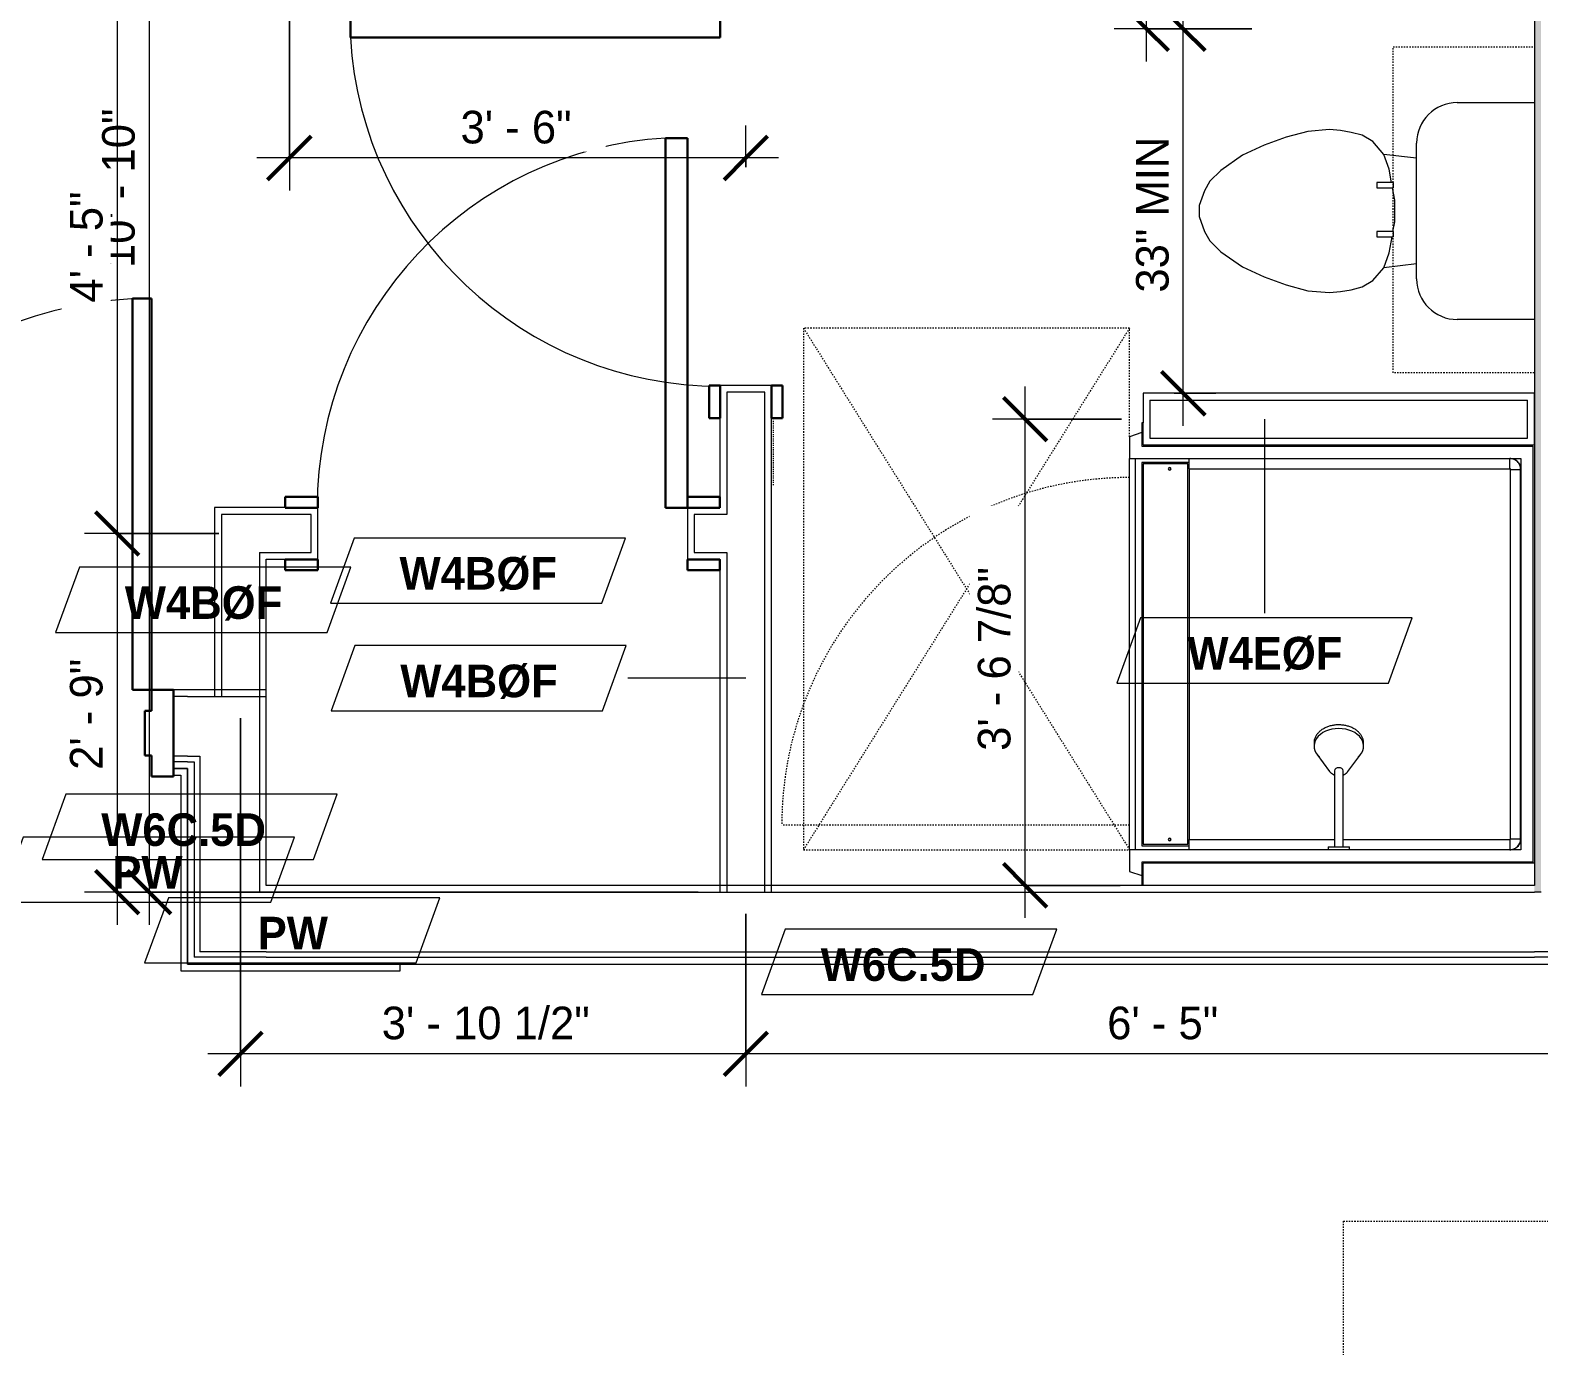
# Model space of a CAD drawing. Header units: inches. Extents: x -4010 to -1814, y 9846 to 12241.
# Drawn here: x -3059.2 to -2920.4, y 10415.8 to 10536.9 of the extents above; entities that cross this region are included whole.
import ezdxf

# ---------------------------------------------------------------- set-up
doc = ezdxf.new("R2010")
doc.units = ezdxf.units.IN
doc.header["$MEASUREMENT"] = 0
for name, pattern in [('Dash', [0.25, 0.125, -0.125]), ('Dash 3_32_', [0.1875, 0.09375, -0.09375]), ('Dash_2_', [0.25, 0.125, -0.125])]:
    doc.linetypes.add(name, pattern=pattern)
for name, color, linetype, lineweight in [('0-1', 7, 'Continuous', 5), ('0-2', 7, 'Continuous', 9), ('A-ANNO-DIMS', 211, 'Continuous', 9), ('A-ANNO-DIMS-32', 211, 'Continuous', 9), ('A-DETL-1', 90, 'Dash 3_32_', 18), ('A-DOOR-1', 7, 'Continuous', 9), ('A-DOOR-2', 10, 'Continuous', 30), ('A-DOOR-3', 31, 'Continuous', 9), ('A-DOOR-4', 31, 'Continuous', 30), ('A-DOOR-FRAM-2', 10, 'Continuous', 30), ('A-DOOR-FRAM-3', 31, 'Continuous', 30), ('A-GENM', 5, 'Continuous', 9), ('A-GENM-HDLN', 13, 'Dash', 9), ('A-WALL', 113, 'Continuous', 18), ('A-WALL-2', 250, 'Continuous', 18), ('A-WALL-3', 113, 'Continuous', 9), ('A-WALL-IDEN', 211, 'Continuous', 9), ('G-ANNO-SYMB-4', 111, 'Dash_2_', 9), ('I-WALL-2', 241, 'Continuous', 5), ('I-WALL-3', 7, 'Continuous', 9), ('I-WALL-4', 2, 'Continuous', 9), ('P-SANR-FIXT', 6, 'Continuous', 9), ('P-SANR-FIXT-HDLN', 131, 'Dash', 9), ('Q-CASE', 31, 'Continuous', 9), ('Q-CASE-3', 31, 'Dash', 9)]:
    doc.layers.add(name, color=color, linetype=linetype, lineweight=lineweight)
doc.styles.add('Century Gothic', font='ufonts.com_century-gothic.ttf', dxfattribs={"height": 3})
doc.styles.add('Century Gothic_B_1', font='GOTHICB.TTF', dxfattribs={"height": 3})
doc.dimstyles.new('OD_1__HACK_2', dxfattribs={"dimscale": 12, "dimtxt": 3.132505, "dimasz": 0.333333, "dimexe": 0.25, "dimexo": 0.166667, "dimgap": 0.041667, "dimtad": 1, "dimdec": 4, "dimrnd": 0.0625, "dimzin": 3, "dimdsep": 46, "dimlunit": 4, "dimtxsty": 'Century Gothic', "dimblk1": 'OBLIQUE', "dimblk2": 'OBLIQUE', "dimsah": 1, "dimcen": 0.09, "dimdle": 0.25, "dimazin": 0, "dimtfac": 1, "dimtdec": 4, "dimtix": 1, "dimtmove": 0, "dimatfit": 3, "dimfxl": 1, "dimtvp": 1, "dimtfill": 1, "dimfrac": 2, "dimtolj": 1, "dimtzin": 0, "dimarcsym": 2})
doc.dimstyles.new('OD_1__HACK_2_1', dxfattribs={"dimscale": 12, "dimtxt": 3.132505, "dimasz": 0.333333, "dimexe": 0.25, "dimexo": 0.166667, "dimgap": 0.041667, "dimtad": 1, "dimdec": 4, "dimrnd": 0.0625, "dimzin": 3, "dimdsep": 46, "dimlunit": 4, "dimtxsty": 'Century Gothic', "dimblk1": 'OBLIQUE', "dimblk2": 'OBLIQUE', "dimsah": 1, "dimcen": 0.09, "dimdle": 0.25, "dimazin": 0, "dimtfac": 1, "dimtdec": 4, "dimtix": 1, "dimtmove": 0, "dimatfit": 3, "dimfxl": 1, "dimtvp": 1, "dimtfill": 1, "dimfrac": 2, "dimtolj": 1, "dimtzin": 0, "dimarcsym": 2})

# ---------------------------------------------------------------- blocks, each defined once
blk = doc.blocks.new('HOLLOW METAL - UNIT DOOR-2191978-UNIT PLANS - 1ST FLOOR')
at = {"layer": 'A-DOOR-1'}
blk.add_arc((18, 3.875), 36, 90, 180, dxfattribs=at)
at = {"layer": 'A-DOOR-2'}
for p, q in [((18, 39.875), (16.25, 39.875)), ((16.25, 39.875), (16.25, 3.875)), ((18, 3.875), (18, 39.875)), ((16.25, 3.875), (18, 3.875))]:
    blk.add_line(p, q, dxfattribs=at)
at = {"layer": 'A-DOOR-FRAM-2'}
for p, q in [((-18, 3.875), (-20, 3.875)), ((-20, 3.875), (-20, -4.125)), ((-18, 1.9375), (-18, 3.875)), ((18, 3.875), (18, 1.9375)), ((20, 3.875), (18, 3.875)), ((20, -4.125), (20, 3.875)), ((-17.375, 1.9375), (-18, 1.9375)), ((-17.375, -2.1875), (-17.375, 1.9375)), ((18, 1.9375), (17.375, 1.9375)), ((17.375, 1.9375), (17.375, -2.1875)), ((-18, -4.125), (-18, -2.1875)), ((-18, -2.1875), (-17.375, -2.1875)), ((17.375, -2.1875), (18, -2.1875)), ((18, -2.1875), (18, -4.125)), ((-20, -4.125), (-18, -4.125)), ((18, -4.125), (20, -4.125))]:
    blk.add_line(p, q, dxfattribs=at)
blk = doc.blocks.new('CTR - 1st Phase - Common Walls_rvt-1-UNIT PLANS - 1ST FLOOR')
at = {"layer": 'I-WALL-2'}
blk.add_hatch(color=256, dxfattribs=at).paths.add_polyline_path([(-2920.14, 10457.54), (-2920.14, 10813.49), (-2920.76, 10813.49), (-2920.76, 10457.54)], flags=0)
at = {"layer": 'A-WALL-2'}
for p, q in [((-3044.7, 10475.54), (-3045.99, 10475.54)), ((-3044.7, 10475.54), (-3043.57, 10475.54)), ((-3043.57, 10475.54), (-3038.07, 10475.54)), ((-3038.07, 10475.54), (-3038.07, 10457.54)), ((-3044.7, 10470.04), (-3045.99, 10470.04)), ((-3044.7, 10469.54), (-3045.99, 10469.54)), ((-3044.7, 10470.04), (-3044.07, 10470.04)), ((-3044.7, 10469.54), (-3044.07, 10469.54)), ((-3044.07, 10470.04), (-3043.57, 10470.04)), ((-3044.07, 10469.54), (-3044.07, 10451.54)), ((-3043.57, 10470.04), (-3043.57, 10452.04)), ((-3037.45, 10457.54), (-3038.07, 10457.54)), ((-3037.45, 10457.54), (-2920.76, 10457.54)), ((-2920.14, 10457.54), (-2920.76, 10457.54)), ((-3043.57, 10451.54), (-3044.07, 10451.54)), ((-3038.07, 10452.04), (-3043.57, 10452.04)), ((-3037.45, 10451.54), (-3043.57, 10451.54)), ((-3037.45, 10452.04), (-3038.07, 10452.04)), ((-3037.45, 10452.04), (-2920.76, 10452.04)), ((-3037.45, 10451.54), (-2920.76, 10451.54)), ((-2918.51, 10452.04), (-2920.76, 10452.04)), ((-2913.01, 10451.54), (-2920.76, 10451.54))]:
    blk.add_line(p, q, dxfattribs=at)
at = {"layer": 'I-WALL-3'}
for p, q in [((-2920.76, 10813.49), (-2920.76, 10498.69)), ((-3044.7, 10476.16), (-3045.99, 10476.16)), ((-3038.07, 10476.16), (-3044.7, 10476.16)), ((-3037.45, 10476.16), (-3038.07, 10476.16)), ((-3037.45, 10458.16), (-3037.45, 10476.16)), ((-3045.99, 10468.91), (-3044.7, 10468.91)), ((-3045.32, 10468.91), (-3045.99, 10468.91)), ((-3045.99, 10468.29), (-3045.32, 10468.29)), ((-3044.7, 10468.91), (-3045.32, 10468.91)), ((-3045.32, 10468.29), (-3045.32, 10450.29)), ((-3044.7, 10468.91), (-3044.7, 10450.91)), ((-3044.7, 10450.91), (-3044.7, 10468.91)), ((-2920.76, 10460.19), (-2920.76, 10458.16)), ((-2956.89, 10458.16), (-3037.45, 10458.16)), ((-2920.76, 10458.16), (-2956.76, 10458.16)), ((-3045.32, 10450.29), (-3044.7, 10450.29)), ((-3044.7, 10450.91), (-3044.07, 10450.91)), ((-3025.11, 10450.91), (-3044.7, 10450.91)), ((-3044.7, 10450.29), (-3025.11, 10450.29)), ((-3044.07, 10450.91), (-3037.45, 10450.91)), ((-3037.45, 10450.91), (-2920.76, 10450.91)), ((-3025.11, 10450.29), (-3025.11, 10450.91)), ((-2920.76, 10450.91), (-2912.51, 10450.91))]:
    blk.add_line(p, q, dxfattribs=at)
at = {"layer": '0-2'}
blk.add_blockref('HOLLOW METAL - UNIT DOOR-2191978-UNIT PLANS - 1ST FLOOR', (-3065.99, 10472.29), dxfattribs=at)
blk = doc.blocks.new('SWING - SINGLE - FLUSH - 2-10 x 6-8 - PRIVACY-3199407-UNIT PLANS - 1ST FLOOR')
at = {"layer": 'A-DOOR-3'}
blk.add_arc((17, 2.37), 34.07, 93.3657, 180, dxfattribs=at)
at = {"layer": 'A-DOOR-4'}
for p, q in [((15, 2.37), (15, 36.38)), ((17, 36.38), (15, 36.38)), ((17, 2.37), (17, 36.38)), ((17, 2.37), (15, 2.37))]:
    blk.add_line(p, q, dxfattribs=at)
at = {"layer": 'A-DOOR-FRAM-3'}
for p, q in [((-17, 3.37), (-20, 3.37)), ((-20, 3.37), (-20, 2.37)), ((-17, 2.37), (-17, 3.37)), ((20, 3.37), (17, 3.37)), ((17, 3.37), (17, 2.37)), ((20, 2.37), (20, 3.37)), ((-20, 2.37), (-17, 2.37)), ((17, 2.37), (20, 2.37)), ((-17, -2.38), (-20, -2.38)), ((-20, -2.38), (-20, -3.38)), ((-17, -3.38), (-17, -2.38)), ((20, -2.38), (17, -2.38)), ((17, -2.38), (17, -3.38)), ((20, -3.38), (20, -2.38)), ((-20, -3.38), (-17, -3.38)), ((17, -3.38), (20, -3.38))]:
    blk.add_line(p, q, dxfattribs=at)
blk = doc.blocks.new('SWING - SINGLE - FLUSH - 2-10 x 6-8 - PRIVACY-3928387-UNIT PLANS - 1ST FLOOR')
at = {"layer": 'A-DOOR-3'}
blk.add_arc((17, 2.37), 34.07, 93.3657, 180, dxfattribs=at)
at = {"layer": 'A-DOOR-4'}
for p, q in [((15, 2.37), (15, 36.38)), ((17, 36.38), (15, 36.38)), ((17, 2.37), (17, 36.38)), ((17, 2.37), (15, 2.37))]:
    blk.add_line(p, q, dxfattribs=at)
at = {"layer": 'A-DOOR-FRAM-3'}
for p, q in [((-17, 3.37), (-20, 3.37)), ((-20, 3.37), (-20, 2.37)), ((-17, 2.37), (-17, 3.37)), ((20, 3.37), (17, 3.37)), ((17, 3.37), (17, 2.37)), ((20, 2.37), (20, 3.37)), ((-20, 2.37), (-17, 2.37)), ((17, 2.37), (20, 2.37)), ((-17, -2.38), (-20, -2.38)), ((-20, -2.38), (-20, -3.38)), ((-17, -3.38), (-17, -2.38)), ((20, -2.38), (17, -2.38)), ((17, -2.38), (17, -3.38)), ((20, -3.38), (20, -2.38)), ((-20, -3.38), (-17, -3.38)), ((17, -3.38), (20, -3.38))]:
    blk.add_line(p, q, dxfattribs=at)
blk = doc.blocks.new('Toilet-Domestic-3D - Toilet-Domestic-3D-1352612-UNIT PLANS - 1ST FLOOR')
at = {"layer": 'P-SANR-FIXT'}
for p, q in [((-9.98, 11.75), (-9.98, 18.86)), ((9.98, 18.86), (9.98, 11.75)), ((6.25, 8.02), (-6.25, 8.02)), ((-4.86, 8.02), (-5.21, 5)), ((4.86, 8.02), (5.21, 5)), ((-2.61, 5.72), (-3.84, 5.5)), ((-1, 6), (-2.13, 5.8)), ((1, 6), (-1, 6)), ((1.89, 5.84), (1, 6)), ((3.84, 5.5), (2.37, 5.76)), ((-5.21, 5), (-6.4, 4)), ((-3.84, 5.5), (-5.21, 5)), ((5.21, 5), (3.84, 5.5)), ((6.4, 4), (5.21, 5)), ((-6.97, 3), (-7.24, 2)), ((-6.4, 4), (-6.97, 3)), ((6.97, 3), (6.4, 4)), ((7.24, 2), (6.97, 3)), ((-7.24, 2), (-7.41, 1)), ((7.41, 1), (7.24, 2)), ((-7.41, 1), (-7.5, 0)), ((-7.5, 0), (-7.33, -1.99)), ((7.33, -1.99), (7.5, 0)), ((7.5, 0), (7.41, 1)), ((-7.33, -1.99), (-6.79, -4)), ((6.79, -4), (7.33, -1.99)), ((-6.79, -4), (-6.06, -6)), ((6.06, -6), (6.79, -4)), ((-6.06, -6), (-5.13, -8)), ((5.13, -8), (6.06, -6)), ((-5.13, -8), (-3.74, -10)), ((3.74, -10), (5.13, -8)), ((-3.74, -10), (-2.74, -11)), ((-2.74, -11), (-1.87, -11.5)), ((1.87, -11.5), (2.74, -11)), ((2.74, -11), (3.74, -10)), ((-1.87, -11.5), (-0.5, -12)), ((-0.5, -12), (0.5, -12)), ((0.5, -12), (1.87, -11.5))]:
    blk.add_line(p, q, dxfattribs=at)
for centre, start, end in [((-6.25, 11.75), 180, 270), ((6.25, 11.75), 270, 360)]:
    blk.add_arc(centre, 3.73, start, end, dxfattribs=at)
blk = doc.blocks.new('ADA Clearances - 30_x48_-V80-UNIT PLANS - 1ST FLOOR')
at = {"layer": 'A-GENM-HDLN'}
for p, q in [((15, -24), (-15, 24)), ((-15, -24), (15, 24)), ((15, 24), (-15, 24)), ((15, -24), (15, 24)), ((-15, -14), (-15, -24)), ((-15, -24), (15, -24))]:
    blk.add_line(p, q, dxfattribs=at)
blk = doc.blocks.new('300 Series Wall Hung Cabinet_326 - 30_-2909953-UNIT PLANS - 1ST FLOOR')
at = {"layer": 'Q-CASE'}
for p, q in [((-2.01, 14.69), (-2.5, 14.69)), ((-2.5, 14.69), (-2.5, 13.19)), ((-2.01, 13.19), (-2.01, 14.69)), ((2.49, 14.69), (2, 14.69)), ((2, 14.69), (2, 13.19)), ((2.49, 13.19), (2.49, 14.69)), ((-2.01, 13.19), (-2.5, 13.19)), ((2.49, 13.19), (2, 13.19))]:
    blk.add_line(p, q, dxfattribs=at)
at = {"layer": 'Q-CASE-3'}
for p, q in [((-15, 0.19), (-15, 13.19)), ((-15, 13.19), (15, 13.19)), ((15, 13.19), (15, 0.19)), ((15, 0.19), (-15, 0.19))]:
    blk.add_line(p, q, dxfattribs=at)
blk = doc.blocks.new('4LBS24238A75FTB_V2 - 4LBS24238A75FTB_V2-3746186-UNIT PLANS - 1ST FLOOR')
at = {"layer": 'P-SANR-FIXT'}
for p, q in [((0, -0.5), (38.5, -0.5)), ((0, -36.5), (0, -0.5)), ((0.12, -36.62), (0.12, -0.63)), ((0.12, -0.63), (38.38, -0.63)), ((38.38, -0.63), (38.38, -36.62)), ((38.5, -0.5), (38.5, -36.5)), ((1.25, -37.75), (1.25, -1.75)), ((1.25, -1.75), (37.25, -1.75)), ((1.3, -2.43), (1.28, -2.51)), ((1.42, -2.2), (1.4, -2.23)), ((1.58, -2.01), (1.51, -2.08)), ((1.73, -1.9), (1.7, -1.92)), ((2.01, -1.78), (1.93, -1.8)), ((2.2, -32.27), (2.2, -2.75)), ((2.25, -1.77), (2.25, -1.75)), ((36.25, -1.77), (2.25, -1.77)), ((36.25, -2.7), (2.25, -2.7)), ((36.25, -1.77), (36.25, -1.75)), ((36.3, -18.11), (36.3, -2.75)), ((36.57, -1.8), (36.49, -1.78)), ((36.8, -1.92), (36.77, -1.9)), ((36.99, -2.08), (36.92, -2.01)), ((37.1, -2.23), (37.08, -2.2)), ((37.22, -2.51), (37.2, -2.43)), ((37.25, -1.75), (37.25, -17.52)), ((36.3, -32.27), (36.3, -18.89)), ((37.25, -19.48), (37.25, -37.75)), ((1.62, -32.27), (1.62, -36.62)), ((36.75, -32.38), (1.75, -32.38)), ((1.75, -32.38), (1.75, -36.5)), ((2.2, -32.27), (36.3, -32.27)), ((36.75, -36.5), (36.75, -32.38)), ((36.88, -36.62), (36.88, -32.27)), ((0, -36.5), (-2.02, -36.5)), ((-2.02, -36.5), (-2.02, -36.62)), ((-2.02, -36.62), (0.12, -36.62)), ((-1.13, -36.62), (-0.75, -37.75)), ((1.25, -37.25), (37.25, -37.25)), ((1.25, -37.75), (1.25, -37.25)), ((1.62, -36.62), (36.88, -36.62)), ((1.75, -36.5), (36.75, -36.5)), ((37.25, -37.25), (37.25, -37.75)), ((38.38, -36.62), (40.52, -36.62)), ((40.52, -36.5), (38.5, -36.5)), ((39.25, -37.75), (39.63, -36.62)), ((40.52, -36.62), (40.52, -36.5)), ((-0.75, -37.75), (1.25, -37.75)), ((37.25, -37.75), (1.25, -37.75)), ((37.25, -37.75), (39.25, -37.75))]:
    blk.add_line(p, q, dxfattribs=at)
for centre, radius, start, end in [((2.25, -2.75), 1, 90, 180), ((36.25, -2.75), 1, 0, 90), ((2.2, -34.06), 0.125, 0, 180), ((2.2, -34.06), 0.125, 180, 0), ((36.3, -34.06), 0.125, 0, 180), ((36.3, -34.06), 0.125, 180, 0)]:
    blk.add_arc(centre, radius, start, end, dxfattribs=at)
for centre, start_param, end_param in [((2.2, -32.28), 1.570796, 3.141593), ((36.3, -32.28), 0, 1.570796)]:
    blk.add_ellipse(centre, major_axis=(0.95, 0), ratio=0.019505, start_param=start_param, end_param=end_param, dxfattribs=at)
for points, knots in [([(2.25, -1.77), (2.18, -1.77), (2.05, -1.78), (1.8, -1.86), (1.52, -2.04), (1.34, -2.32), (1.26, -2.57), (1.25, -2.7), (1.25, -2.77)], [0, 0, 0, 0, 0.125, 0.25, 0.5, 0.75, 0.875, 1, 1, 1, 1]), ([(1.38, -2.25), (1.41, -2.21), (1.47, -2.12), (1.54, -2.04), (1.59, -2)], [-0.6665731, -0.6665731, -0.6665731, -0.6665731, -0.5714286, -0.4611793, -0.4611793, -0.4611793, -0.4611793]), ([(1.75, -1.88), (1.77, -1.87), (1.86, -1.82), (2.03, -1.77), (2.17, -1.75), (2.25, -1.75)], [-0.3333068, -0.3333068, -0.3333068, -0.3333068, -0.2857143, -0.1428571, 0, 0, 0, 0]), ([(2.25, -2.7), (2.24, -2.7), (2.24, -2.7), (2.23, -2.7), (2.22, -2.71), (2.22, -2.71), (2.21, -2.72), (2.21, -2.73), (2.2, -2.74), (2.2, -2.74), (2.2, -2.75), (2.2, -2.75)], [-1, -1, -1, -1, -0.833333, -0.75, -0.666667, -0.583333, -0.416667, -0.333333, -0.208333, -0.083333, 0, 0, 0, 0]), ([(36.25, -1.75), (36.31, -1.75), (36.42, -1.76), (36.59, -1.8), (36.7, -1.85), (36.75, -1.88)], [-1, -1, -1, -1, -0.8928571, -0.7857143, -0.6666667, -0.6666667, -0.6666667, -0.6666667]), ([(37.25, -2.77), (37.25, -2.7), (37.24, -2.57), (37.16, -2.32), (36.98, -2.04), (36.7, -1.86), (36.45, -1.78), (36.32, -1.77), (36.25, -1.77)], [0, 0, 0, 0, 0.125, 0.25, 0.5, 0.75, 0.875, 1, 1, 1, 1]), ([(36.3, -2.75), (36.3, -2.74), (36.3, -2.74), (36.3, -2.73), (36.29, -2.72), (36.29, -2.72), (36.28, -2.71), (36.27, -2.71), (36.26, -2.7), (36.26, -2.7), (36.25, -2.7), (36.25, -2.7)], [-1, -1, -1, -1, -0.833333, -0.75, -0.666667, -0.583333, -0.416667, -0.333333, -0.208333, -0.083333, 0, 0, 0, 0]), ([(36.75, -1.88), (36.79, -1.91), (36.89, -1.97), (36.97, -2.05), (37.01, -2.1)], [-0.6665731, -0.6665731, -0.6665731, -0.6665731, -0.5714286, -0.4475924, -0.4475924, -0.4475924, -0.4475924]), ([(37.12, -2.25), (37.13, -2.27), (37.16, -2.33), (37.18, -2.38), (37.19, -2.42)], [-0.3333068, -0.3333068, -0.3333068, -0.3333068, -0.2857143, -0.2174647, -0.2174647, -0.2174647, -0.2174647])]:
    blk.add_open_spline(points, degree=3, knots=knots, dxfattribs=at)
for points in [[(1.25, -2.75), (1.25, -2.74), (1.25, -2.72), (1.25, -2.71)], [(2.2, -2.75), (2.12, -2.75), (1.95, -2.75), (1.72, -2.75), (1.52, -2.76), (1.37, -2.76), (1.27, -2.76), (1.25, -2.77), (1.25, -2.77)], [(1.35, -2.32), (1.36, -2.3), (1.37, -2.27), (1.38, -2.25)], [(1.63, -1.97), (1.67, -1.94), (1.71, -1.91), (1.75, -1.88)], [(2.25, -2.7), (2.25, -2.62), (2.25, -2.45), (2.25, -2.22), (2.25, -2.03), (2.25, -1.88), (2.25, -1.82), (2.25, -1.8)], [(36.25, -2.7), (36.25, -2.62), (36.25, -2.45), (36.25, -2.22), (36.25, -2.03), (36.25, -1.88), (36.25, -1.82), (36.25, -1.8)], [(36.3, -2.75), (36.38, -2.75), (36.55, -2.75), (36.78, -2.75), (36.98, -2.76), (37.13, -2.76), (37.23, -2.76), (37.25, -2.77), (37.25, -2.77)], [(37.04, -2.14), (37.07, -2.18), (37.09, -2.21), (37.12, -2.25)], [(37.25, -2.67), (37.25, -2.7), (37.25, -2.72), (37.25, -2.75)]]:
    blk.add_open_spline(points, degree=3, dxfattribs=at)
at = {"layer": 'P-SANR-FIXT-HDLN'}
blk.add_line((35, -37.75), (35, -69.75), dxfattribs=at)
blk.add_arc((35, -37.75), 32, 180, 270, dxfattribs=at)
blk = doc.blocks.new('Shower Head - Shower Head-3260035-UNIT PLANS - 1ST FLOOR')
at = {"layer": 'P-SANR-FIXT'}
for p, q in [((-2.28, 9.81), (-2.28, 9.54)), ((2.28, 9.54), (2.28, 9.81)), ((-2.02, 8.78), (-0.84, 7.19)), ((0.84, 7.19), (2.02, 8.78)), ((-0.39, 7.27), (-0.39, 6.01)), ((0.39, 6.01), (0.39, 7.27)), ((-0.98, 0.26), (-0.98, 0)), ((-0.98, 0.26), (0.98, 0.26)), ((0.98, 0), (-0.98, 0)), ((-0.39, 1), (-0.39, 0.26)), ((0.39, 0.26), (0.39, 1)), ((0.98, 0), (0.98, 0.26))]:
    blk.add_line(p, q, dxfattribs=at)
at = {"layer": 'P-SANR-FIXT', "flags": 128}
for points in [[(0, 11.49), (-0.09, 11.49), (-0.18, 11.48), (-0.27, 11.48), (-0.35, 11.47), (-0.44, 11.46), (-0.53, 11.44), (-0.62, 11.43), (-0.7, 11.41), (-0.79, 11.39), (-0.87, 11.36), (-0.95, 11.34), (-1.03, 11.31), (-1.11, 11.28), (-1.19, 11.25), (-1.26, 11.21), (-1.34, 11.17), (-1.41, 11.13), (-1.48, 11.09), (-1.55, 11.05), (-1.61, 11), (-1.68, 10.95), (-1.74, 10.9), (-1.8, 10.85), (-1.85, 10.8), (-1.9, 10.74), (-1.95, 10.69), (-2, 10.63), (-2.04, 10.57), (-2.08, 10.51), (-2.12, 10.44), (-2.15, 10.38), (-2.18, 10.31), (-2.21, 10.25), (-2.23, 10.18), (-2.25, 10.11), (-2.26, 10.04), (-2.27, 9.97), (-2.28, 9.9), (-2.28, 9.83), (-2.28, 9.81)], [(2.28, 9.81), (2.28, 9.88), (2.28, 9.95), (2.27, 10.02), (2.25, 10.09), (2.24, 10.16), (2.21, 10.23), (2.19, 10.3), (2.16, 10.36), (2.13, 10.43), (2.09, 10.49), (2.05, 10.55), (2.01, 10.61), (1.97, 10.67), (1.92, 10.73), (1.86, 10.79), (1.81, 10.84), (1.75, 10.89), (1.69, 10.94), (1.63, 10.99), (1.57, 11.04), (1.5, 11.08), (1.43, 11.12), (1.36, 11.16), (1.28, 11.2), (1.21, 11.24), (1.13, 11.27), (1.05, 11.3), (0.97, 11.33), (0.89, 11.36), (0.81, 11.38), (0.72, 11.4), (0.64, 11.42), (0.55, 11.44), (0.47, 11.45), (0.38, 11.46), (0.29, 11.47), (0.2, 11.48), (0.11, 11.49), (0.02, 11.49), (0, 11.49)], [(-0.84, 7.19), (-0.81, 7.16), (-0.79, 7.13), (-0.76, 7.1), (-0.73, 7.08), (-0.7, 7.05), (-0.68, 7.03), (-0.65, 7.01), (-0.62, 6.98), (-0.59, 6.97), (-0.56, 6.95), (-0.53, 6.93), (-0.49, 6.91), (-0.46, 6.9), (-0.43, 6.89), (-0.4, 6.87)], [(0.39, 6.87), (0.43, 6.88), (0.46, 6.9), (0.49, 6.91), (0.52, 6.93), (0.55, 6.94), (0.58, 6.96), (0.61, 6.98), (0.64, 7), (0.67, 7.03), (0.7, 7.05), (0.73, 7.07), (0.76, 7.1), (0.78, 7.13), (0.81, 7.16), (0.83, 7.19), (0.84, 7.19)], [(-0.39, 6.01), (-0.39, 5.81), (-0.39, 5.6), (-0.39, 5.38), (-0.39, 5.15), (-0.39, 4.92), (-0.39, 4.68), (-0.39, 4.43), (-0.39, 4.18), (-0.39, 3.93), (-0.39, 3.67), (-0.39, 3.4), (-0.39, 3.13), (-0.39, 2.86), (-0.39, 2.59), (-0.39, 2.31), (-0.39, 2.03), (-0.39, 1.75), (-0.39, 1.46), (-0.39, 1.18), (-0.39, 1)], [(0.39, 1), (0.39, 1.29), (0.39, 1.57), (0.39, 1.85), (0.39, 2.13), (0.39, 2.41), (0.39, 2.69), (0.39, 2.96), (0.39, 3.23), (0.39, 3.5), (0.39, 3.76), (0.39, 4.02), (0.39, 4.27), (0.39, 4.52), (0.39, 4.77), (0.39, 5), (0.39, 5.23), (0.39, 5.46), (0.39, 5.67), (0.39, 5.88), (0.39, 6.01)]]:
    blk.add_lwpolyline(points, dxfattribs=at)
at = {"layer": 'P-SANR-FIXT'}
for centre, major_axis, start_param, end_param in [((0, 9.54), (-2.28, 0), 4.712389, 6.956384), ((0, 9.54), (2.28, 0), 5.609987, 7.853982), ((0, 7.27), (-0.394, 0), 4.712389, 6.283185), ((0, 7.27), (-0.394, 0), 3.141593, 4.712389)]:
    blk.add_ellipse(centre, major_axis=major_axis, ratio=0.707107, start_param=start_param, end_param=end_param, dxfattribs=at)
blk = doc.blocks.new('DIMBLOCK86-UNIT PLANS - 1ST FLOOR')
at = {"layer": 'A-ANNO-DIMS-32'}
for p, q in [((-3048.21, 10590.54), (-3048.21, 10454.54)), ((-3037.32, 10587.54), (-3051.21, 10587.54)), ((-3048.21, 10587.54), (-3037.32, 10587.54)), ((-3043.07, 10457.54), (-3051.21, 10457.54)), ((-3048.21, 10457.54), (-3043.07, 10457.54))]:
    blk.add_line(p, q, dxfattribs=at)
at = {"layer": 'A-ANNO-DIMS-32', "lineweight": 50}
for p, q in [((-3048.21, 10587.54), (-3050.21, 10589.54)), ((-3048.21, 10587.54), (-3046.21, 10585.54)), ((-3048.21, 10457.54), (-3050.21, 10459.54)), ((-3048.21, 10457.54), (-3046.21, 10455.54))]:
    blk.add_line(p, q, dxfattribs=at)
at = {"layer": 'A-ANNO-DIMS-32', "color": 0, "insert": (-3052.55, 10514.96), "char_height": 3, "width": 18.1984, "attachment_point": 1, "rotation": 90, "line_spacing_factor": 0.984502, "style": 'Century Gothic', "bg_fill": 3, "box_fill_scale": 1.25, "bg_fill_color": 256, "bg_fill_true_color": 13158600, "bg_fill_transparency": 0}
blk.add_mtext('10\' - 10"', dxfattribs=at)
blk = doc.blocks.new('_Oblique')
at = {"color": 0, "linetype": 'ByBlock', "lineweight": -2}
blk.add_line((-0.5, -0.5), (0.5, 0.5), dxfattribs=at)
blk = doc.blocks.new('DIMBLOCK88-UNIT PLANS - 1ST FLOOR')
at = {"layer": 'A-ANNO-DIMS-32', "lineweight": 50}
for p, q in [((-3051.17, 10543.54), (-3053.17, 10545.54)), ((-3051.17, 10543.54), (-3049.17, 10541.54)), ((-3051.17, 10490.54), (-3053.17, 10492.54)), ((-3051.17, 10490.54), (-3049.17, 10488.54))]:
    blk.add_line(p, q, dxfattribs=at)
at = {"layer": 'A-ANNO-DIMS-32'}
for p, q in [((-3052.7, 10543.54), (-3048.17, 10543.54)), ((-3051.17, 10543.54), (-3052.7, 10543.54)), ((-3051.17, 10543.54), (-3051.17, 10490.54)), ((-3041.82, 10490.54), (-3054.17, 10490.54)), ((-3051.17, 10490.54), (-3041.82, 10490.54))]:
    blk.add_line(p, q, dxfattribs=at)
at = {"layer": 'A-ANNO-DIMS-32', "color": 0, "insert": (-3055.51, 10511.79), "char_height": 3, "width": 12.5897, "attachment_point": 1, "rotation": 90, "line_spacing_factor": 0.984502, "style": 'Century Gothic', "bg_fill": 3, "box_fill_scale": 1.25, "bg_fill_color": 256, "bg_fill_true_color": 13158600, "bg_fill_transparency": 0}
blk.add_mtext('4\' - 5"', dxfattribs=at)
blk = doc.blocks.new('DIMBLOCK89-UNIT PLANS - 1ST FLOOR')
at = {"layer": 'A-ANNO-DIMS-32', "lineweight": 50}
for p, q in [((-3051.17, 10490.54), (-3053.17, 10492.54)), ((-3051.17, 10490.54), (-3049.17, 10488.54)), ((-3051.17, 10457.54), (-3053.17, 10459.54)), ((-3051.17, 10457.54), (-3049.17, 10455.54))]:
    blk.add_line(p, q, dxfattribs=at)
at = {"layer": 'A-ANNO-DIMS-32'}
for p, q in [((-3041.82, 10490.54), (-3054.17, 10490.54)), ((-3051.17, 10490.54), (-3051.17, 10454.54)), ((-3051.17, 10490.54), (-3041.82, 10490.54)), ((-2997.7, 10457.54), (-3054.17, 10457.54)), ((-3051.17, 10457.54), (-2997.7, 10457.54))]:
    blk.add_line(p, q, dxfattribs=at)
at = {"layer": 'A-ANNO-DIMS-32', "color": 0, "insert": (-3055.51, 10468.79), "char_height": 3, "width": 12.5897, "attachment_point": 1, "rotation": 90, "line_spacing_factor": 0.984502, "style": 'Century Gothic', "bg_fill": 3, "box_fill_scale": 1.25, "bg_fill_color": 256, "bg_fill_true_color": 13158600, "bg_fill_transparency": 0}
blk.add_mtext('2\' - 9"', dxfattribs=at)
blk = doc.blocks.new('DIMBLOCK90-UNIT PLANS - 1ST FLOOR')
at = {"layer": 'A-ANNO-DIMS-32'}
for p, q in [((-3035.32, 10541.54), (-3035.32, 10522.09)), ((-3035.32, 10525.09), (-3035.32, 10541.54)), ((-2993.32, 10524.26), (-2993.32, 10528.09)), ((-2990.32, 10525.09), (-3038.32, 10525.09)), ((-2993.32, 10525.09), (-2993.32, 10524.26))]:
    blk.add_line(p, q, dxfattribs=at)
at = {"layer": 'A-ANNO-DIMS-32', "lineweight": 50}
for p, q in [((-3035.32, 10525.09), (-3033.32, 10527.09)), ((-2993.32, 10525.09), (-2991.32, 10527.09)), ((-3035.32, 10525.09), (-3037.32, 10523.09)), ((-2993.32, 10525.09), (-2995.32, 10523.09))]:
    blk.add_line(p, q, dxfattribs=at)
at = {"layer": 'A-ANNO-DIMS-32', "color": 0, "insert": (-3019.57, 10529.43), "char_height": 3, "width": 12.5897, "attachment_point": 1, "line_spacing_factor": 0.984502, "style": 'Century Gothic', "bg_fill": 3, "box_fill_scale": 1.25, "bg_fill_color": 256, "bg_fill_true_color": 13158600, "bg_fill_transparency": 0}
blk.add_mtext('3\' - 6"', dxfattribs=at)
blk = doc.blocks.new('DIMBLOCK91-UNIT PLANS - 1ST FLOOR')
at = {"layer": 'A-ANNO-DIMS-32'}
for p, q in [((-2916.32, 10458.54), (-2916.32, 10439.66)), ((-2916.32, 10442.66), (-2916.32, 10458.54)), ((-2993.32, 10455.54), (-2993.32, 10439.66)), ((-2993.32, 10442.66), (-2993.32, 10455.54)), ((-2913.32, 10442.66), (-2993.32, 10442.66))]:
    blk.add_line(p, q, dxfattribs=at)
at = {"layer": 'A-ANNO-DIMS-32', "lineweight": 50}
for p, q in [((-2993.32, 10442.66), (-2991.32, 10444.66)), ((-2916.32, 10442.66), (-2914.32, 10444.66)), ((-2993.32, 10442.66), (-2995.32, 10440.66)), ((-2916.32, 10442.66), (-2918.32, 10440.66))]:
    blk.add_line(p, q, dxfattribs=at)
at = {"layer": 'A-ANNO-DIMS-32', "color": 0, "insert": (-2960.07, 10447), "char_height": 3, "width": 12.5897, "attachment_point": 1, "line_spacing_factor": 0.984502, "style": 'Century Gothic', "bg_fill": 3, "box_fill_scale": 1.25, "bg_fill_color": 256, "bg_fill_true_color": 13158600, "bg_fill_transparency": 0}
blk.add_mtext('6\' - 5"', dxfattribs=at)
blk = doc.blocks.new('DIMBLOCK92-UNIT PLANS - 1ST FLOOR')
at = {"layer": 'A-ANNO-DIMS-32'}
for p, q in [((-3039.82, 10473.54), (-3039.82, 10439.66)), ((-3039.82, 10442.66), (-3039.82, 10473.54)), ((-2993.32, 10455.54), (-2993.32, 10439.66)), ((-2993.32, 10442.66), (-2993.32, 10455.54)), ((-2993.32, 10442.66), (-3042.82, 10442.66))]:
    blk.add_line(p, q, dxfattribs=at)
at = {"layer": 'A-ANNO-DIMS-32', "lineweight": 50}
for p, q in [((-3039.82, 10442.66), (-3037.82, 10444.66)), ((-2993.32, 10442.66), (-2991.32, 10444.66)), ((-3039.82, 10442.66), (-3041.82, 10440.66)), ((-2993.32, 10442.66), (-2995.32, 10440.66))]:
    blk.add_line(p, q, dxfattribs=at)
at = {"layer": 'A-ANNO-DIMS-32', "color": 0, "insert": (-3026.82, 10447), "char_height": 3, "width": 24.5827, "attachment_point": 1, "line_spacing_factor": 0.984502, "style": 'Century Gothic', "bg_fill": 3, "box_fill_scale": 1.25, "bg_fill_color": 256, "bg_fill_true_color": 13158600, "bg_fill_transparency": 0}
blk.add_mtext('3\' - 10 1/2"', dxfattribs=at)
blk = doc.blocks.new('DIMBLOCK246-UNIT PLANS - 1ST FLOOR')
at = {"layer": 'A-ANNO-DIMS-32'}
for p, q in [((-2956.44, 10533.98), (-2956.44, 10587.98)), ((-2946.76, 10584.98), (-2959.44, 10584.98)), ((-2956.44, 10584.98), (-2946.76, 10584.98)), ((-2946.76, 10536.98), (-2959.44, 10536.98)), ((-2956.44, 10536.98), (-2946.76, 10536.98))]:
    blk.add_line(p, q, dxfattribs=at)
at = {"layer": 'A-ANNO-DIMS-32', "lineweight": 50}
for p, q in [((-2956.44, 10584.98), (-2958.44, 10586.98)), ((-2956.44, 10584.98), (-2954.44, 10582.98)), ((-2956.44, 10536.98), (-2958.44, 10538.98)), ((-2956.44, 10536.98), (-2954.44, 10534.98))]:
    blk.add_line(p, q, dxfattribs=at)
at = {"layer": 'A-ANNO-DIMS-32', "color": 0, "insert": (-2960.79, 10555.73), "char_height": 3, "width": 12.5897, "attachment_point": 1, "rotation": 90, "line_spacing_factor": 0.984502, "style": 'Century Gothic', "bg_fill": 3, "box_fill_scale": 1.25, "bg_fill_color": 256, "bg_fill_true_color": 13158600, "bg_fill_transparency": 0}
blk.add_mtext('4\' - 0"', dxfattribs=at)
blk = doc.blocks.new('DIMBLOCK349-UNIT PLANS - 1ST FLOOR')
at = {"layer": 'A-ANNO-DIMS-32', "lineweight": 50}
for p, q in [((-2953.07, 10536.98), (-2955.07, 10538.98)), ((-2953.07, 10536.98), (-2951.07, 10534.98)), ((-2953.07, 10503.44), (-2955.07, 10505.44)), ((-2953.07, 10503.44), (-2951.07, 10501.44))]:
    blk.add_line(p, q, dxfattribs=at)
at = {"layer": 'A-ANNO-DIMS-32'}
for p, q in [((-2953.07, 10500.44), (-2953.07, 10539.98)), ((-2946.77, 10536.98), (-2956.07, 10536.98)), ((-2953.07, 10536.98), (-2946.77, 10536.98)), ((-2953.9, 10503.44), (-2950.07, 10503.44)), ((-2953.07, 10503.44), (-2953.9, 10503.44))]:
    blk.add_line(p, q, dxfattribs=at)
at = {"layer": 'A-ANNO-DIMS-32', "color": 0, "insert": (-2957.42, 10512.7), "char_height": 3, "width": 18.0194, "attachment_point": 1, "rotation": 90, "line_spacing_factor": 0.984502, "style": 'Century Gothic', "bg_fill": 3, "box_fill_scale": 1.25, "bg_fill_color": 256, "bg_fill_true_color": 13158600, "bg_fill_transparency": 0}
blk.add_mtext('33" MIN', dxfattribs=at)
blk = doc.blocks.new('DIMBLOCK368-UNIT PLANS - 1ST FLOOR')
at = {"layer": 'A-ANNO-DIMS-32'}
for p, q in [((-2967.62, 10455.16), (-2967.62, 10504.06)), ((-2958.76, 10501.06), (-2970.62, 10501.06)), ((-2967.62, 10501.06), (-2958.76, 10501.06)), ((-2958.89, 10458.16), (-2970.62, 10458.16)), ((-2967.62, 10458.16), (-2958.89, 10458.16))]:
    blk.add_line(p, q, dxfattribs=at)
at = {"layer": 'A-ANNO-DIMS-32', "lineweight": 50}
for p, q in [((-2967.62, 10501.06), (-2969.62, 10503.06)), ((-2967.62, 10501.06), (-2965.62, 10499.06)), ((-2967.62, 10458.16), (-2969.62, 10460.16)), ((-2967.62, 10458.16), (-2965.62, 10456.16))]:
    blk.add_line(p, q, dxfattribs=at)
at = {"layer": 'A-ANNO-DIMS-32', "color": 0, "insert": (-2971.97, 10470.54), "char_height": 3, "width": 21.7784, "attachment_point": 1, "rotation": 90, "line_spacing_factor": 0.984502, "style": 'Century Gothic', "bg_fill": 3, "box_fill_scale": 1.25, "bg_fill_color": 256, "bg_fill_true_color": 13158600, "bg_fill_transparency": 0}
blk.add_mtext('3\' - 6 7/8"', dxfattribs=at)
blk = doc.blocks.new('Wall Tag - Arch Wall-3956453-UNIT PLANS - 1ST FLOOR')
at = {"layer": 'A-WALL-IDEN'}
for p, q in [((-0.3561, 0.0937), (-0.4244, -0.0937)), ((0.4244, 0.0937), (-0.3561, 0.0937)), ((0.3561, -0.0937), (0.4244, 0.0937)), ((-0.4244, -0.0937), (0.3561, -0.0937))]:
    blk.add_line(p, q, dxfattribs=at)

msp = doc.modelspace()

# ---------------------------------------------------------------- linework, layer by layer
at = {"layer": 'A-DETL-1'}
msp.add_line((-2990.76124, 10494.98869), (-2990.76124, 10500.98869), dxfattribs=at)
at = {"layer": 'A-WALL'}
for p, q in [((-2995.07374, 10503.5394), (-2995.07374, 10492.2894)), ((-2991.57374, 10503.5394), (-2995.07374, 10503.5394)), ((-2991.57374, 10457.5394), (-2991.57374, 10503.5394)), ((-2956.13624, 10502.81331), (-2921.38624, 10502.81331)), ((-2956.13624, 10502.81331), (-2956.13624, 10499.31331)), ((-2921.38624, 10499.31331), (-2921.38624, 10502.81331)), ((-2956.13624, 10499.31331), (-2921.38624, 10499.31331)), ((-3041.57374, 10492.2894), (-3041.57374, 10475.5394)), ((-3033.32374, 10492.2894), (-3041.57374, 10492.2894)), ((-3033.32374, 10488.7894), (-3033.32374, 10492.2894)), ((-2998.07374, 10492.2894), (-2998.07374, 10488.7894)), ((-2995.07374, 10492.2894), (-2998.07374, 10492.2894)), ((-3038.07374, 10488.7894), (-3038.07374, 10475.5394)), ((-3038.07374, 10488.7894), (-3033.32374, 10488.7894)), ((-2998.07374, 10488.7894), (-2995.07374, 10488.7894)), ((-2995.07374, 10488.7894), (-2995.07374, 10457.5394))]:
    msp.add_line(p, q, dxfattribs=at)
at = {"layer": 'A-WALL-3'}
for p, q in [((-2990.94874, 10504.1644), (-2995.69874, 10504.1644)), ((-2995.69874, 10504.1644), (-2995.69874, 10492.9144)), ((-2990.94874, 10457.5394), (-2990.94874, 10504.1644)), ((-3042.19874, 10492.9144), (-3042.19874, 10475.5394)), ((-3032.69874, 10492.9144), (-3042.19874, 10492.9144)), ((-3032.69874, 10488.1644), (-3032.69874, 10492.9144)), ((-2995.69874, 10492.9144), (-2998.69874, 10492.9144)), ((-2998.69874, 10492.9144), (-2998.69874, 10488.1644)), ((-3037.44874, 10475.5394), (-3037.44874, 10488.1644)), ((-3037.44874, 10488.1644), (-3032.69874, 10488.1644)), ((-2998.69874, 10488.1644), (-2995.69874, 10488.1644)), ((-2995.69874, 10488.1644), (-2995.69874, 10457.5394)), ((-3042.19874, 10475.5394), (-3037.44874, 10475.5394)), ((-2995.69874, 10457.5394), (-2990.94874, 10457.5394))]:
    msp.add_line(p, q, dxfattribs=at)
at = {"layer": 'G-ANNO-SYMB-4'}
for p, q in [((-2938.33176, 10427.26276), (-2695.84009, 10427.26276)), ((-2938.33176, 9980.89599), (-2938.33176, 10427.26276))]:
    msp.add_line(p, q, dxfattribs=at)
at = {"layer": 'I-WALL-4'}
for p, q in [((-2920.76124, 10503.43831), (-2956.76124, 10503.43831)), ((-2956.76124, 10503.43831), (-2956.76124, 10500.71221)), ((-2920.76124, 10498.68831), (-2920.76124, 10503.43831))]:
    msp.add_line(p, q, dxfattribs=at)

# ---------------------------------------------------------------- block references
at = {"layer": '0-1'}
msp.add_blockref('CTR - 1st Phase - Common Walls_rvt-1-UNIT PLANS - 1ST FLOOR', (0, 0), dxfattribs=at)
at = {"layer": 'A-DOOR-3', "rotation": 89.99999999998666}
msp.add_blockref('SWING - SINGLE - FLUSH - 2-10 x 6-8 - PRIVACY-3199407-UNIT PLANS - 1ST FLOOR', (-2993.32374, 10521.1644), dxfattribs=at)
at = {"layer": 'A-DOOR-3'}
msp.add_blockref('SWING - SINGLE - FLUSH - 2-10 x 6-8 - PRIVACY-3928387-UNIT PLANS - 1ST FLOOR', (-3015.69874, 10490.5394), dxfattribs=at)
at = {"layer": 'A-GENM', "rotation": 180}
msp.add_blockref('ADA Clearances - 30_x48_-V80-UNIT PLANS - 1ST FLOOR', (-2973.01124, 10485.43831), dxfattribs=at)
at = {"layer": 'P-SANR-FIXT'}
for name, p, rotation in [('Toilet-Domestic-3D - Toilet-Domestic-3D-1352612-UNIT PLANS - 1ST FLOOR', (-2939.61705, 10520.2076), 270.0000000003643), ('4LBS24238A75FTB_V2 - 4LBS24238A75FTB_V2-3746186-UNIT PLANS - 1ST FLOOR', (-2920.26124, 10498.68831), 269.9999999999946)]:
    msp.add_blockref(name, p, dxfattribs=dict(at, rotation=rotation))
msp.add_blockref('Shower Head - Shower Head-3260035-UNIT PLANS - 1ST FLOOR', (-2938.76124, 10461.43831), dxfattribs=at)
at = {"layer": 'Q-CASE', "rotation": 90.00000000006641}
msp.add_blockref('300 Series Wall Hung Cabinet_326 - 30_-2909953-UNIT PLANS - 1ST FLOOR', (-2920.57833, 10520.3326), dxfattribs=at)

# ---------------------------------------------------------------- texts
at = {"layer": 'A-WALL-IDEN', "insert": (-2952.69122, 10481.02158), "char_height": 3, "width": 17.069, "attachment_point": 1, "style": 'Century Gothic_B_1'}
msp.add_mtext('W4EØF', dxfattribs=at)

# ---------------------------------------------------------------- next in the draw order: dimensions: what is measured, and where the dimension line sits
at = {"layer": 'A-ANNO-DIMS'}
for base, p1, p2, override, picture, middle in [((-3048.20533, 10457.5394), (-3035.32374, 10587.5394), (-3041.07374, 10457.5394), {"dimpost": '<>', "dimfxl": 130.127101}, 'DIMBLOCK86-UNIT PLANS - 1ST FLOOR', (-3050.28079, 10522.5394)), ((-2956.4398, 10584.9769), (-2944.76124, 10536.9769), (-2944.76124, 10584.9769), {"dimpost": '<>', "dimfxl": 48}, 'DIMBLOCK246-UNIT PLANS - 1ST FLOOR', (-2958.51526, 10560.9769))]:
    dim = msp.add_linear_dim(base=base, p1=p1, p2=p2, angle=90, dimstyle='OD_1__HACK_2', override=override, dxfattribs=at)
    dim.commit()
    dim.dimension.update_dxf_attribs({"geometry": picture, "text_midpoint": middle})

# ---------------------------------------------------------------- next in the draw order: dimensions: what is measured, and where the dimension line sits
dim = msp.add_linear_dim(base=(-3051.16855, 10490.5394), p1=(-3050.69874, 10543.5394), p2=(-3039.82374, 10490.5394), angle=90, dimstyle='OD_1__HACK_2', override={"dimpost": '<>', "dimfxl": 54.104211}, dxfattribs=at)
dim.commit()
dim.dimension.update_dxf_attribs({"geometry": 'DIMBLOCK88-UNIT PLANS - 1ST FLOOR', "text_midpoint": (-3053.24401, 10517.0394)})
dim = msp.add_linear_dim(base=(-3035.32374, 10525.08792), p1=(-2993.32374, 10522.2595), p2=(-3035.32374, 10543.5394), dimstyle='OD_1__HACK_2', override={"dimpost": '<>', "dimfxl": 47.083268}, dxfattribs=at)
dim.commit()
dim.dimension.update_dxf_attribs({"geometry": 'DIMBLOCK90-UNIT PLANS - 1ST FLOOR', "text_midpoint": (-3014.32374, 10527.16338)})
dim = msp.add_linear_dim(base=(-2953.07479, 10536.9769), p1=(-2955.90322, 10503.43831), p2=(-2944.76583, 10536.9769), angle=90, text='33" MIN', dimstyle='OD_1__HACK_2_1', override={"dimpost": '<>', "dimfxl": 35.339475}, dxfattribs=at)
dim.commit()
dim.dimension.update_dxf_attribs({"geometry": 'DIMBLOCK349-UNIT PLANS - 1ST FLOOR', "text_midpoint": (-2955.15025, 10520.2076)})

# ---------------------------------------------------------------- next in the draw order: linework, layer by layer
at = {"layer": 'A-WALL-IDEN'}
msp.add_line((-2945.59498, 10501.06331), (-2945.59498, 10483.19206), dxfattribs=at)

# ---------------------------------------------------------------- next in the draw order: dimensions: what is measured, and where the dimension line sits
at = {"layer": 'A-ANNO-DIMS'}
dim = msp.add_linear_dim(base=(-3051.16855, 10457.5394), p1=(-3039.82374, 10490.5394), p2=(-2995.69874, 10457.5394), angle=90, dimstyle='OD_1__HACK_2', override={"dimpost": '<>', "dimfxl": 55.100051}, dxfattribs=at)
dim.commit()
dim.dimension.update_dxf_attribs({"geometry": 'DIMBLOCK89-UNIT PLANS - 1ST FLOOR', "text_midpoint": (-3053.24401, 10474.0394)})

# ---------------------------------------------------------------- next in the draw order: linework, layer by layer
at = {"layer": 'A-WALL-IDEN'}
msp.add_line((-2993.32374, 10477.22402), (-3004.16689, 10477.22402), dxfattribs=at)

# ---------------------------------------------------------------- next in the draw order: block references
at = {"layer": 'A-WALL-IDEN', "xscale": 31.99999999999999, "yscale": 31.99999999999999, "zscale": 31.99999999999999}
for p in [(-3017.96807, 10487.12138), (-3043.24175, 10484.43373)]:
    msp.add_blockref('Wall Tag - Arch Wall-3956453-UNIT PLANS - 1ST FLOOR', p, dxfattribs=at)

# ---------------------------------------------------------------- next in the draw order: texts
at = {"layer": 'A-WALL-IDEN', "char_height": 3, "attachment_point": 1, "style": 'Century Gothic_B_1'}
for s, insert, width in [('W4BØF', (-3025.18399, 10488.36891), 17.372), ('W4BØF', (-3050.45767, 10485.68127), 17.372), ('PW', (-3051.60738, 10460.84943), 7.575)]:
    msp.add_mtext(s, dxfattribs=dict(at, insert=insert, width=width))

# ---------------------------------------------------------------- next in the draw order: dimensions: what is measured, and where the dimension line sits
at = {"layer": 'A-ANNO-DIMS'}
dim = msp.add_linear_dim(base=(-2993.32374, 10442.65899), p1=(-2916.32374, 10460.5394), p2=(-2993.32374, 10457.5394), dimstyle='OD_1__HACK_2', override={"dimpost": '<>', "dimfxl": 77.058419}, dxfattribs=at)
dim.commit()
dim.dimension.update_dxf_attribs({"geometry": 'DIMBLOCK91-UNIT PLANS - 1ST FLOOR', "text_midpoint": (-2954.82374, 10444.73445)})

# ---------------------------------------------------------------- next in the draw order: texts
at = {"layer": 'A-WALL-IDEN', "insert": (-2986.42809, 10452.36891), "char_height": 3, "width": 19.594, "attachment_point": 1, "style": 'Century Gothic_B_1'}
msp.add_mtext('W6C.5D', dxfattribs=at)

# ---------------------------------------------------------------- next in the draw order: dimensions: what is measured, and where the dimension line sits
at = {"layer": 'A-ANNO-DIMS'}
dim = msp.add_linear_dim(base=(-2967.62283, 10501.06331), p1=(-2956.88624, 10458.1644), p2=(-2956.76124, 10501.06331), angle=90, dimstyle='OD_1__HACK_2_1', override={"dimpost": '<>', "dimfxl": 42.899091}, dxfattribs=at)
dim.commit()
dim.dimension.update_dxf_attribs({"geometry": 'DIMBLOCK368-UNIT PLANS - 1ST FLOOR', "text_midpoint": (-2969.8645, 10479.61385)})
dim = msp.add_linear_dim(base=(-3039.82374, 10442.65899), p1=(-2993.32374, 10457.5394), p2=(-3039.82374, 10475.5394), dimstyle='OD_1__HACK_2', override={"dimpost": '<>', "dimfxl": 49.86231}, dxfattribs=at)
dim.commit()
dim.dimension.update_dxf_attribs({"geometry": 'DIMBLOCK92-UNIT PLANS - 1ST FLOOR', "text_midpoint": (-3016.57374, 10444.90066)})

# ---------------------------------------------------------------- next in the draw order: block references
at = {"layer": 'A-WALL-IDEN', "xscale": 31.99999999999999, "yscale": 31.99999999999999, "zscale": 31.99999999999999}
for p in [(-2945.59498, 10479.77405), (-3017.8986, 10477.22402), (-3044.49175, 10463.5394), (-3048.42925, 10459.6019), (-3035.05822, 10454.01991), (-2978.29249, 10451.12138)]:
    msp.add_blockref('Wall Tag - Arch Wall-3956453-UNIT PLANS - 1ST FLOOR', p, dxfattribs=at)

# ---------------------------------------------------------------- next in the draw order: texts
at = {"layer": 'A-WALL-IDEN', "char_height": 3, "attachment_point": 1, "style": 'Century Gothic_B_1'}
for s, insert, width in [('W4BØF', (-3025.11452, 10478.47155), 17.372), ('W6C.5D', (-3052.62736, 10464.78693), 19.594), ('PW', (-3038.23635, 10455.26745), 7.575)]:
    msp.add_mtext(s, dxfattribs=dict(at, insert=insert, width=width))

doc.saveas('drawing.dxf')
